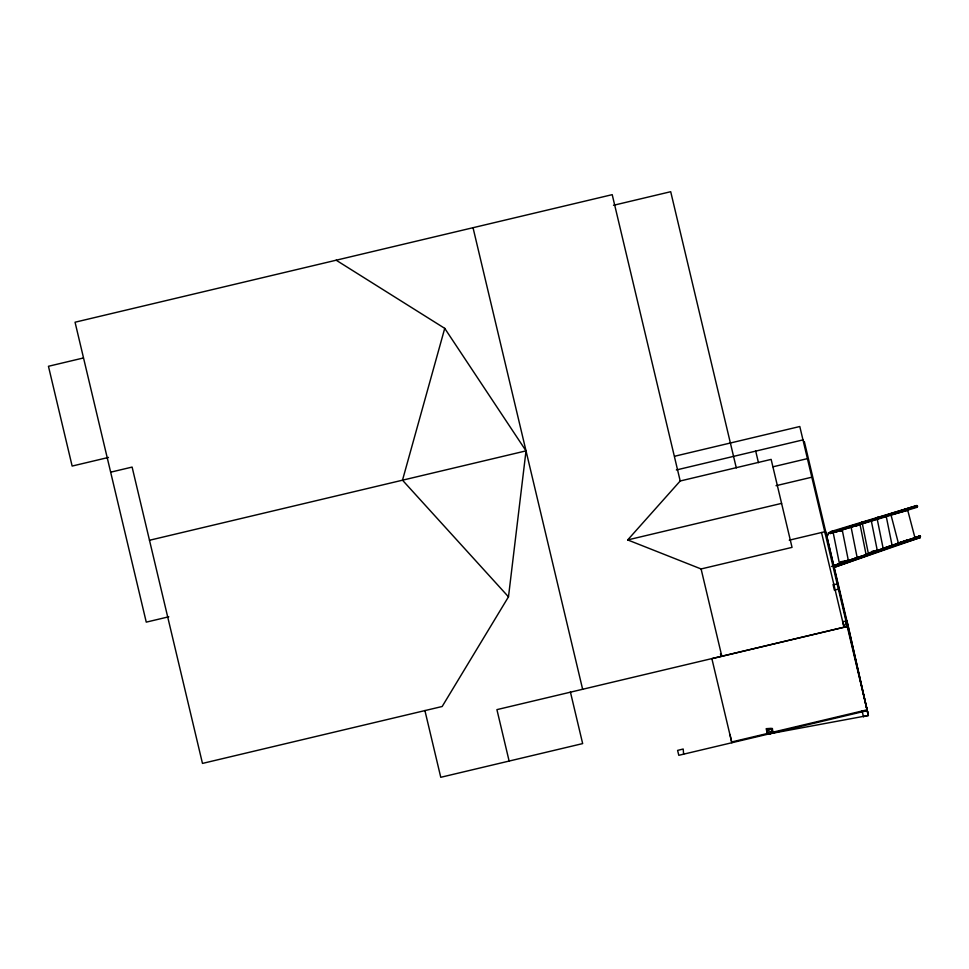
<?xml version="1.0" encoding="UTF-8"?>
<svg xmlns="http://www.w3.org/2000/svg" width="969" height="969" viewBox="0 0 969 969"><rect width="100%" height="100%" fill="white"/><g stroke="black" fill="none" stroke-linecap="round" stroke-linejoin="round"><path stroke-width="1.45" d="M110.66 472.182L132.111 467.082L202.473 763.415L442.167 706.498L508.483 596.831L526.022 450.864L444.735 328.358L336.182 260.213M914.918 538.074L916.831 537.141L920.15 537.589L920.175 535.99L914.324 537.504M444.735 328.358L402.498 480.188L508.483 596.831M917.679 506.327L830.481 533.471L830.082 531.799L916.868 505.552L916.286 506.327L917.292 505.673L917.268 507.235L830.481 533.471L827.938 533.229L834.563 531.206L830.251 532.514L832.468 531.085M826.836 536.329L828.277 534.476L826.533 535.033M919.096 536.366L920.55 536.608L834.212 567.362L920.15 537.589L919.096 536.366L919.69 535.627M821.518 532.514L844.023 627.294L846.833 620.523M844.023 627.294L848.287 626.083L844.132 627.173L842.667 621.565L846.979 621.117L868.357 715.461L863.306 716.66M627.694 539.927L680.202 480.987L771.142 459.391L792.036 547.376L701.096 568.96L627.694 539.927L781.595 503.383M883.001 547.8L883.147 548.406L892.958 544.978M825.406 533.931L826.169 533.483M767.521 734.308L773.492 732.697L767.823 734.114L766.673 729.972L772.39 728.543L772.899 732.843L767.521 734.308L766.176 728.688L771.288 728.325L772.426 733.145M857.771 557.296L833.812 565.678L914.966 537.819L920.15 537.589L836.174 564.866M866.238 554.329L907.614 539.854M831.511 566.465L857.989 557.369M865.099 554.922L890.705 546.116M892.134 545.632L907.384 540.387M908.765 539.915L911.332 539.03M913.852 538.17L920.175 535.99L910.012 539.503M840.196 529.425L916.868 505.552M898.36 543.088L915.184 538.631L907.469 509.306L907.783 510.348L890.959 514.769L898.36 543.088L916.831 537.141L916.735 537.856L914.966 537.807M871.228 520.486L862.059 522.327L871.216 520.389L877.248 550.295L868.26 553.081L862.047 522.23L866.625 521.31L862.047 522.23M848.311 560.276L839.324 563.05L833.122 532.308L842.315 530.358L848.311 560.276L840.438 561.85M840.305 529.462L863.282 522.461M869.023 520.716L912.023 507.247M767.945 734.211L766.806 730.069L772.39 728.543M613.51 205.295L670.705 191.705L736.295 467.906M83.322 357.997L48.45 366.282L72.142 466.065L108.467 457.441M149.492 540.266L526.022 450.864M674.654 456.242L799.8 426.517L868.357 715.461L767.823 734.114M676.362 469.965L802.986 439.89M773.056 466.792L807.431 458.628M168.788 616.793L146.258 622.134L75.049 322.217L612.214 194.66L680.202 480.987M776.024 485.699L811.84 477.196M789.263 540.181L824.789 531.739M838.149 584.174L833.037 584.525L834.382 590.157L839.287 588.995M804.331 441.537L848.166 626.228L496.915 709.635L509.125 761.053M847.294 626.483L711.876 658.678L731.849 742.787L729.96 734.429M731.656 741.975L867.025 709.829M863.452 716.624L862.107 710.992L867.267 710.628L678.809 755.311L677.585 750.406L683.193 749.013L683.629 754.161M766.806 730.069L773.383 732.734M851.024 526.761L857.141 557.526L866.129 554.752L860.097 524.847L852.248 526.506L860.109 524.932M833.122 532.308L842.291 530.455M892.316 546.564L883.147 548.406L877.211 519.081M872.003 551.349L877.248 550.295M862.107 710.992L867.219 710.64M848.19 626.204L868.357 715.461L825.854 532.187M772.196 730.008L772.899 732.843M767.484 731.183L768.175 733.993M755.711 451.118L758.448 462.649M701.096 568.96L721.82 656.231M720.451 653.918L721.045 656.413M473.029 227.715L582.635 689.274M570.39 691.914L582.66 743.598L440.762 777.295L424.894 710.471M886.102 515.726L892.195 545.935M886.114 515.774L876.921 517.64L886.114 515.823M842.279 530.37L839.978 530.83L842.279 530.37"/></g></svg>
